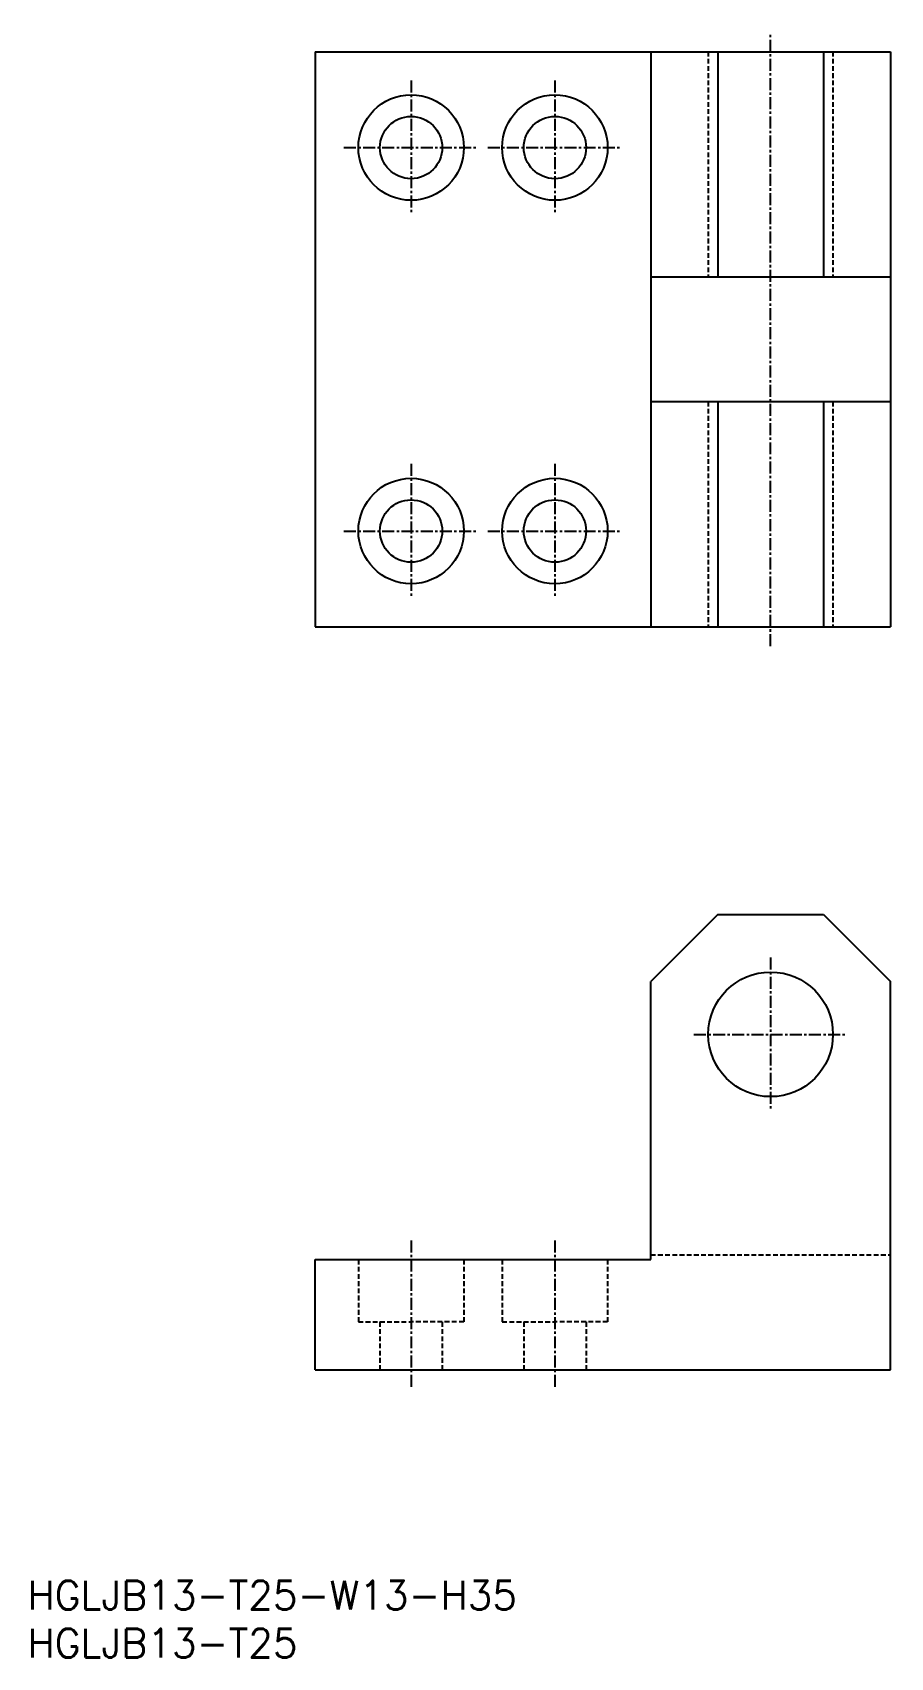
# Model space of a CAD drawing. Extents: x 1 to 90, y 0 to 170.
import ezdxf

# ---------------------------------------------------------------- set-up
doc = ezdxf.new("R2010")
doc.units = 0
doc.linetypes.add('CENTER', pattern=[2, 1.25, -0.25, 0.25, -0.25])
doc.linetypes.add('DASHED', pattern=[0.75, 0.5, -0.25])
doc.layers.get('0').update_dxf_attribs({"linetype": 'CONTINUOUS'})
doc.layers.add('CENTER', color=1, linetype='CENTER')
doc.styles.get("Standard").update_dxf_attribs({"font": 'txt.shx'})

# ---------------------------------------------------------------- blocks, each defined once
blk = doc.blocks.new('*U16')
at = {"color": 7, "linetype": 'CONTINUOUS'}
blk.add_text('HGLJB13-T25', height=3, dxfattribs=at).set_placement((0, 0))
blk = doc.blocks.new('*U17')
at = {"color": 7, "linetype": 'CONTINUOUS'}
blk.add_text('HGLJB13-T25-W13-H35', height=3, dxfattribs=at).set_placement((0, 5))

msp = doc.modelspace()

# ---------------------------------------------------------------- linework, layer by layer
at = {"color": 7, "linetype": 'CONTINUOUS'}
for p, q in [((30, 167.5), (90, 167.5)), ((30, 167.5), (30, 107.5)), ((65, 167.5), (65, 107.5)), ((72, 167.5), (72, 144)), ((83, 167.5), (83, 144)), ((90, 167.5), (90, 107.5)), ((65, 144), (90, 144)), ((65, 131), (90, 131)), ((72, 131), (72, 107.5)), ((83, 131), (83, 107.5)), ((30, 107.5), (90, 107.5)), ((72, 77.5), (65, 70.5)), ((72, 77.5), (83, 77.5)), ((83, 77.5), (90, 70.5)), ((65, 41.5), (65, 70.5)), ((90, 30), (90, 70.5)), ((30, 41.5), (65, 41.5)), ((30, 30), (30, 41.5)), ((30, 30), (90, 30))]:
    msp.add_line(p, q, dxfattribs=at)
at = {"color": 3, "linetype": 'DASHED'}
for p, q in [((71, 167.5), (71, 144)), ((84, 167.5), (84, 144)), ((71, 131), (71, 107.5)), ((84, 131), (84, 107.5)), ((34.5, 41.5), (34.5, 35)), ((45.5, 41.5), (45.5, 35)), ((49.5, 41.5), (49.5, 35)), ((60.5, 41.5), (60.5, 35)), ((65, 42), (90, 42)), ((34.5, 35), (40, 35)), ((36.75, 35), (36.75, 30)), ((45.5, 35), (40, 35)), ((43.25, 35), (43.25, 30)), ((49.5, 35), (55, 35)), ((51.75, 35), (51.75, 30)), ((60.5, 35), (55, 35)), ((58.25, 35), (58.25, 30))]:
    msp.add_line(p, q, dxfattribs=at)
at = {"color": 7, "linetype": 'CONTINUOUS'}
for centre, radius in [((40, 157.5), 5.5), ((55, 157.5), 5.5), ((40, 157.5), 3.25), ((55, 157.5), 3.25), ((40, 117.5), 5.5), ((55, 117.5), 5.5), ((40, 117.5), 3.25), ((55, 117.5), 3.25), ((77.5, 65), 6.5)]:
    msp.add_circle(centre, radius, dxfattribs=at)
at = {"layer": 'CENTER', "color": 1, "linetype": 'CENTER'}
for p, q in [((77.5, 105.5), (77.5, 169.5)), ((40, 164.5), (40, 150.5)), ((55, 164.5), (55, 150.5)), ((33, 157.5), (47, 157.5)), ((48, 157.5), (62, 157.5)), ((40, 124.5), (40, 110.5)), ((55, 124.5), (55, 110.5)), ((33, 117.5), (47, 117.5)), ((48, 117.5), (62, 117.5)), ((77.5, 73), (77.5, 57)), ((69.5, 65), (85.5, 65)), ((40, 43.5), (40, 28)), ((55, 43.5), (55, 28))]:
    msp.add_line(p, q, dxfattribs=at)

# ---------------------------------------------------------------- block references
at = {"color": 7, "linetype": 'CONTINUOUS'}
for name in ['*U17', '*U16']:
    msp.add_blockref(name, (0, 0), dxfattribs=at)

doc.saveas('drawing.dxf')
